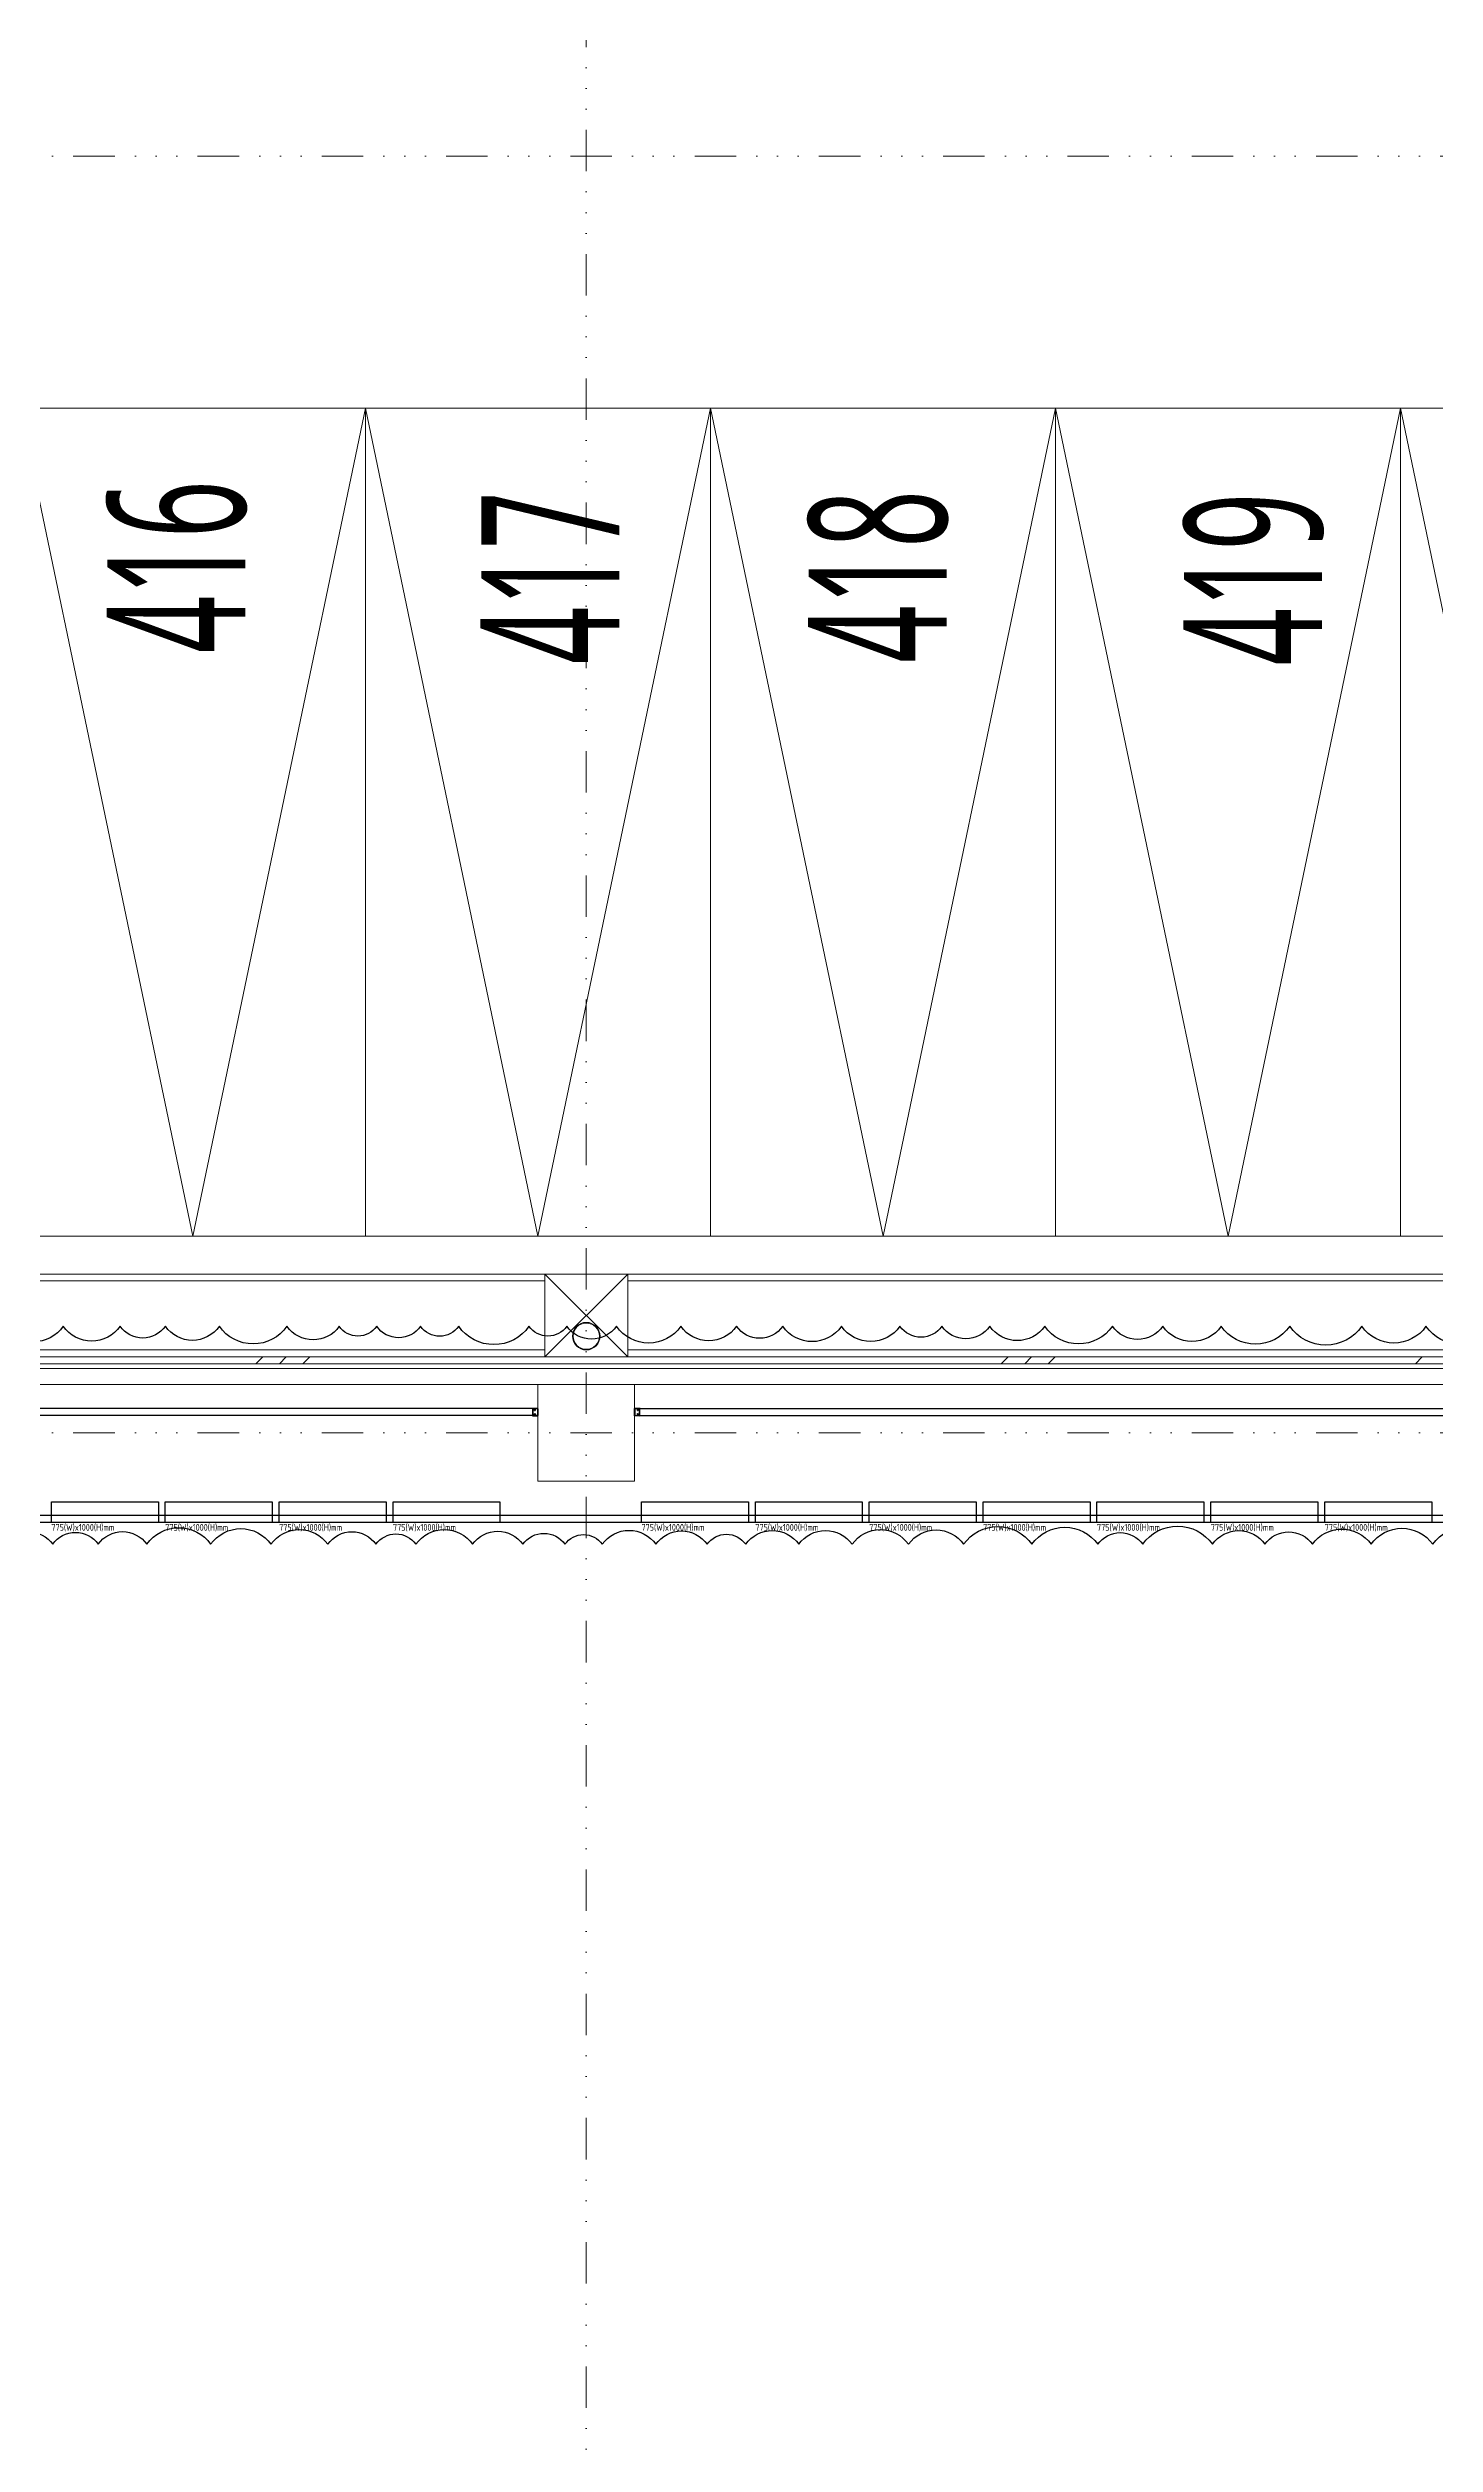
# Model space of a CAD drawing. Header units: millimetres. Extents: x -32710 to 654186, y -254124 to 420220.
# Drawn here: x 252100 to 262149, y 82673 to 100034 of the extents above; entities that cross this region are included whole.
import ezdxf
from ezdxf.enums import TextEntityAlignment as Align

# ---------------------------------------------------------------- set-up
doc = ezdxf.new("R2010")
doc.units = ezdxf.units.MM
doc.header["$LTSCALE"] = 1000
doc.linetypes.add('H12PL1$0$JJP_三點線', pattern=[0.9, 0.3, -0.15, 0, -0.15, 0, -0.15, 0, -0.15])
for name, color, linetype in [('H12PL1$0$A-OBJE-MEP', 252, 'Continuous'), ('H12PL1$0$A-WALL-EX', 252, 'Continuous'), ('H12PL1$0$S-COL', 252, 'Continuous'), ('H12PL1$0$S-GRID', 252, 'Continuous'), ('H12PL1$0$全區配置圖_匯入NEWCUB用_13_0', 252, 'Continuous'), ('H12PL1$0$全區配置圖_匯入NEWCUB用_13_DRAN', 252, 'Continuous'), ('H12PL1$0$全區配置圖_匯入NEWCUB用_13_HATCH', 252, 'Continuous'), ('H12PL1$0$全區配置圖_匯入NEWCUB用_13_KABE1', 252, 'Continuous'), ('H12PL1$0$全區配置圖_匯入NEWCUB用_13_PKG', 252, 'Continuous'), ('H12PL1$0$全區配置圖_匯入NEWCUB用_13_RCHACHI', 252, 'Continuous'), ('H12PL1$0$全區配置圖_匯入NEWCUB用_13_SUGATA3', 252, 'Continuous'), ('MD-20250424-增加TRAY與FS主管位置調整', 7, 'Continuous'), ('XFDP10-Re$0$A-Partition-Col (50K)', 1, 'Continuous'), ('XFDP10-Re$0$A-S-C1-800x1000-v (50K)', 212, 'Continuous'), ('XFDP10-Re$0$A-W-P1S (50K)', 2, 'Continuous'), ('XFDP10-Re$0$A-W-R1 (Rockwool) (50K)', 2, 'Continuous')]:
    doc.layers.add(name, color=color, linetype=linetype)
doc.layers.add('XFDP10-Re$0$MD-250503-01_配合現況增設全高牆', color=7, linetype='Continuous', plot=False)
doc.styles.add('H12PL1$0$Standard', font='Microsoft JhengHei.ttf', dxfattribs={"width": 0.8})
doc.styles.add('XFDP10-Re$0$AA-TXT', font='isocp.shx', dxfattribs={"width": 0.8, "bigfont": 'china.shx'})

# ---------------------------------------------------------------- blocks, each defined once
blk = doc.blocks.new('*U3109')
blk.add_lwpolyline([(0, 0), (0, 0.2583), (0.05, 0.2583), (0.05, 0)], close=True)
at = {"color": 1, "style": 'XFDP10-Re$0$AA-TXT', "width": 0.8}
blk.add_attdef('高度', text='', height=0.1, rotation=90, dxfattribs=at).set_placement((0.1157, 0.07), align=Align.MIDDLE_LEFT)
blk = doc.blocks.new('XFDP10-Re$0$TP1-50-Partition_Col-side')
blk.add_lwpolyline([(-2.5, -4), (-2.5, -3.9), (-2.6, -3.9), (-2.5, -3), (-2.5, -0.3), (-2.4, -0.2), (-0.7, -0.2), (-0.5, -0.2), (-0.1, -0.2), (0, -0.2), (0, -0.2), (0.5, -0.2), (0.6, -0.2), (2.4, -0.2), (2.5, -0.3), (2.5, -3), (2.6, -3.9), (2.5, -3.9), (2.5, -4), (2.7, -4), (2.7, 0), (-2.7, 0), (-2.7, -4)], close=True)
for points in [[(-1.6, -2.1), (-2.3, -2.1, 0.414213), (-2.4, -2.2), (-2.4, -3.6), (-2.5, -3.6), (-2.5, -2.2, -0.414213), (-2.3, -2), (-1.6, -2), (-1.6, -2.1)], [(1.6, -2.1), (2.3, -2.1, -0.414213), (2.4, -2.2), (2.4, -3.6), (2.5, -3.6), (2.5, -2.2, 0.414213), (2.3, -2), (1.6, -2), (1.6, -2.1)]]:
    blk.add_lwpolyline(points, format="xyb")
blk.add_lwpolyline([(2.2, -3.6), (-2.2, -3.6, -0.414214), (-2.3, -3.5), (-2.3, -2.6, -0.414214), (-2.2, -2.5), (-1.3, -2.5, 0.414214), (-1.1, -2.3), (-1.1, -2.2, 0.414214), (-1.3, -2.1), (-1.9, -2.1), (-1.9, -2.1), (-1.3, -2.1, -0.414214), (-1.2, -2.2), (-1.2, -2.3, -0.414214), (-1.3, -2.4), (-2.2, -2.4, 0.414214), (-2.4, -2.6), (-2.4, -3.5, 0.414214), (-2.2, -3.6), (2.2, -3.6, 0.414214), (2.4, -3.5), (2.4, -2.6, 0.414214), (2.2, -2.4), (1.3, -2.4, -0.414214), (1.2, -2.3), (1.2, -2.2, -0.414214), (1.3, -2.1), (1.9, -2.1), (1.9, -2.1), (1.3, -2.1, 0.414214), (1.1, -2.2), (1.1, -2.3, 0.414214), (1.3, -2.5), (2.2, -2.5, -0.414214), (2.3, -2.6), (2.3, -3.5, -0.414214)], format="xyb", close=True)
blk = doc.blocks.new('XFDP10-Re')
at = {"layer": 'XFDP10-Re$0$A-W-P1S (50K)'}
for p, q in [((238875.45, 89350, 0), (212975, 89350, 0)), ((238875.45, 89400, 0), (213025, 89400, 0))]:
    blk.add_line(p, q, dxfattribs=at)
at = {"layer": 'XFDP10-Re$0$A-W-R1 (Rockwool) (50K)'}
for p, q in [((226450, 90175, 0), (218750, 90175)), ((226450, 90125), (218750, 90125, 0)), ((227150, 90175, 0), (234850, 90175)), ((227150, 90125), (234850, 90125, 0))]:
    blk.add_line(p, q, dxfattribs=at)
at = {"layer": 'XFDP10-Re$0$MD-250503-01_配合現況增設全高牆'}
for points in [[(222590.71, 89192.02, -0.52056705), (222934.35, 89192.02, -0.52056705), (223264.06, 89192.02, -0.52056705), (223616.28, 89192.02, -0.52056705), (224078.92, 89192.02, -0.52056705), (224516.01, 89192.02, -0.52056705), (224927.72, 89192.02, -0.52056705), (225276.71, 89192.02, -0.52056705), (225565.19, 89192.02, -0.52056705), (225976.84, 89192.02, -0.52056705), (226340.31, 89192.02, -0.52056705), (226645.66, 89192.02, -0.52056705), (226916.01, 89192.02, -0.52056705), (227304.71, 89192.02, -0.52056705), (227675.74, 89192.02, -0.52056705), (227955.31, 89192.02, -0.52056705), (228339.92, 89192.02, -0.52056705), (228725.61, 89192.02, -0.52056705), (229134.85, 89192.02, -0.52056705), (229533.59, 89192.02, -0.52056705), (230028.51, 89192.02, -0.52056705), (230505.35, 89192.02, -0.52056705), (230831.74, 89192.02, -0.52056705), (231336.89, 89192.02, -0.52056705), (231716.64, 89192.02, -0.52056705), (232060.63, 89192.02, -0.52056705), (232485.68, 89192.02, -0.52056705), (232932.6, 89192.02, -0.52056705), (233426.43, 89192.02, -0.52056705)], [(233379.48, 90771.52, -0.52056705), (232883.48, 90771.52, -0.52056705), (232418.25, 90771.52, -0.52056705), (231896.41, 90771.52, -0.52056705), (231399.43, 90771.52, -0.52056705), (230976.39, 90771.52, -0.52056705), (230611.64, 90771.52, -0.52056705), (230121.5, 90771.52, -0.52056705), (229723.24, 90771.52, -0.52056705), (229376.27, 90771.52, -0.52056705), (229072.37, 90771.52, -0.52056705), (228648.56, 90771.52, -0.52056705), (228222.88, 90771.52, -0.52056705), (227888.77, 90771.52, -0.52056705), (227485.23, 90771.52, -0.52056705), (227018.08, 90771.52, -0.52056705), (226659.1, 90771.52, -0.52056705), (226385.14, 90771.52, -0.52056705), (225876.24, 90771.52, -0.52056705), (225599.41, 90771.52, -0.52056705), (225281.62, 90771.52, -0.52056705), (225009.71, 90771.52, -0.52056705), (224631.79, 90771.52, -0.52056705), (224141.77, 90771.52, -0.52056705), (223750.89, 90771.52, -0.52056705), (223423.03, 90771.52, -0.52056705), (223010.99, 90771.52, -0.52056705), (222578.7, 90771.52, -0.52056705)]]:
    blk.add_lwpolyline(points, format="xyb", dxfattribs=at)
at = {"layer": 'XFDP10-Re$0$A-Partition-Col (50K)', "yscale": 10, "zscale": 10}
for p, xscale, rotation in [((226450, 90150, 0), 10, 270), ((227150, 90150, 0), -10, 90)]:
    blk.add_blockref('XFDP10-Re$0$TP1-50-Partition_Col-side', p, dxfattribs=dict(at, xscale=xscale, rotation=rotation))
at = {"layer": 'XFDP10-Re$0$A-S-C1-800x1000-v (50K)'}
ref = blk.add_blockref('*U3109', (222925, 89500), dxfattribs=dict(at, xscale=3000, yscale=3000, zscale=3000, rotation=270))
ref.add_attrib('高度', '775(W)x1000(H)mm', dxfattribs={"layer": '0', "color": 1, "height": 50, "style": 'XFDP10-Re$0$AA-TXT', "width": 0.8}).set_placement((222925, 89314.8), align=Align.MIDDLE_LEFT)
ref = blk.add_blockref('*U3109', (223750, 89500), dxfattribs=dict(at, xscale=3000, yscale=3000, zscale=3000, rotation=270))
ref.add_attrib('高度', '775(W)x1000(H)mm', dxfattribs={"layer": '0', "color": 1, "height": 50, "style": 'XFDP10-Re$0$AA-TXT', "width": 0.8}).set_placement((223750, 89314.8), align=Align.MIDDLE_LEFT)
ref = blk.add_blockref('*U3109', (224575, 89500), dxfattribs=dict(at, xscale=3000, yscale=3000, zscale=3000, rotation=270))
ref.add_attrib('高度', '775(W)x1000(H)mm', dxfattribs={"layer": '0', "color": 1, "height": 50, "style": 'XFDP10-Re$0$AA-TXT', "width": 0.8}).set_placement((224575, 89314.8), align=Align.MIDDLE_LEFT)
ref = blk.add_blockref('*U3109', (225400, 89500), dxfattribs=dict(at, xscale=3000, yscale=3000, zscale=3000, rotation=270))
ref.add_attrib('高度', '775(W)x1000(H)mm', dxfattribs={"layer": '0', "color": 1, "height": 50, "style": 'XFDP10-Re$0$AA-TXT', "width": 0.8}).set_placement((225400, 89314.8), align=Align.MIDDLE_LEFT)
ref = blk.add_blockref('*U3109', (227200, 89500), dxfattribs=dict(at, xscale=3000, yscale=3000, zscale=3000, rotation=270))
ref.add_attrib('高度', '775(W)x1000(H)mm', dxfattribs={"layer": '0', "color": 1, "height": 50, "style": 'XFDP10-Re$0$AA-TXT', "width": 0.8}).set_placement((227200, 89314.8), align=Align.MIDDLE_LEFT)
ref = blk.add_blockref('*U3109', (228025, 89500), dxfattribs=dict(at, xscale=3000, yscale=3000, zscale=3000, rotation=270))
ref.add_attrib('高度', '775(W)x1000(H)mm', dxfattribs={"layer": '0', "color": 1, "height": 50, "style": 'XFDP10-Re$0$AA-TXT', "width": 0.8}).set_placement((228025, 89314.8), align=Align.MIDDLE_LEFT)
ref = blk.add_blockref('*U3109', (228850, 89500), dxfattribs=dict(at, xscale=3000, yscale=3000, zscale=3000, rotation=270))
ref.add_attrib('高度', '775(W)x1000(H)mm', dxfattribs={"layer": '0', "color": 1, "height": 50, "style": 'XFDP10-Re$0$AA-TXT', "width": 0.8}).set_placement((228850, 89314.8), align=Align.MIDDLE_LEFT)
ref = blk.add_blockref('*U3109', (229675, 89500), dxfattribs=dict(at, xscale=3000, yscale=3000, zscale=3000, rotation=270))
ref.add_attrib('高度', '775(W)x1000(H)mm', dxfattribs={"layer": '0', "color": 1, "height": 50, "style": 'XFDP10-Re$0$AA-TXT', "width": 0.8}).set_placement((229675, 89314.8), align=Align.MIDDLE_LEFT)
ref = blk.add_blockref('*U3109', (230500, 89500), dxfattribs=dict(at, xscale=3000, yscale=3000, zscale=3000, rotation=270))
ref.add_attrib('高度', '775(W)x1000(H)mm', dxfattribs={"layer": '0', "color": 1, "height": 50, "style": 'XFDP10-Re$0$AA-TXT', "width": 0.8}).set_placement((230500, 89314.8), align=Align.MIDDLE_LEFT)
ref = blk.add_blockref('*U3109', (231325, 89500), dxfattribs=dict(at, xscale=3000, yscale=3000, zscale=3000, rotation=270))
ref.add_attrib('高度', '775(W)x1000(H)mm', dxfattribs={"layer": '0', "color": 1, "height": 50, "style": 'XFDP10-Re$0$AA-TXT', "width": 0.8}).set_placement((231325, 89314.8), align=Align.MIDDLE_LEFT)
ref = blk.add_blockref('*U3109', (232150, 89500), dxfattribs=dict(at, xscale=3000, yscale=3000, zscale=3000, rotation=270))
ref.add_attrib('高度', '775(W)x1000(H)mm', dxfattribs={"layer": '0', "color": 1, "height": 50, "style": 'XFDP10-Re$0$AA-TXT', "width": 0.8}).set_placement((232150, 89314.8), align=Align.MIDDLE_LEFT)
blk = doc.blocks.new('H12PL1')
at = {"layer": 'H12PL1$0$A-OBJE-MEP', "lineweight": 0, "flags": 128}
blk.add_lwpolyline([(226895, 90700, 1), (226705, 90700, 1)], format="xyb", close=True, dxfattribs=at)
at = {"layer": 'H12PL1$0$A-OBJE-MEP', "lineweight": 0}
blk.add_circle((226800, 90700), 100, dxfattribs=at)
at = {"layer": 'H12PL1$0$A-WALL-EX', "lineweight": 0}
blk.add_line((151700, 90465), (243600, 90465), dxfattribs=at)
at = {"layer": 'H12PL1$0$A-WALL-EX', "lineweight": 0, "flags": 128}
for points in [[(151700, 90500), (243600, 90500)], [(151700, 90500), (243600, 90500)], [(151700, 90500), (243600, 90500)], [(151700, 90500), (243600, 90500)], [(151700, 90500), (243600, 90500)], [(151700, 90500), (243600, 90500)], [(151700, 90500), (243600, 90500)], [(243600, 90500), (151700, 90500)], [(151550, 90350), (243635, 90350)]]:
    blk.add_lwpolyline(points, dxfattribs=at)
at = {"layer": 'H12PL1$0$S-COL', "lineweight": 0, "flags": 128}
blk.add_lwpolyline([(226450, 90350), (226450, 89650), (227150, 89650), (227150, 90350)], dxfattribs=at)
at = {"layer": 'H12PL1$0$S-GRID', "linetype": 'H12PL1$0$JJP_三點線', "lineweight": 0}
for p, q in [((226800, 128250), (226800, -28000)), ((-29000, 99250), (289600, 99250)), ((-29000, 90000), (289600, 90000))]:
    blk.add_line(p, q, dxfattribs=at)
at = {"layer": 'H12PL1$0$全區配置圖_匯入NEWCUB用_13_DRAN', "lineweight": 0}
blk.add_circle((226800, 90700), 100, dxfattribs=at)
at = {"layer": 'H12PL1$0$全區配置圖_匯入NEWCUB用_13_HATCH', "lineweight": 0, "flags": 128}
blk.add_lwpolyline([(194200, 97425), (194200, 91425), (219200, 91425), (219200, 97425), (220200, 97425), (220200, 91425), (242700, 91425), (242700, 97425), (243550, 97425), (243550, 91750), (243550, 90550), (194200, 90550)], dxfattribs=at)
blk.add_lwpolyline([(220200, 91425), (242700, 91425), (242700, 97425), (220200, 97425)], close=True, dxfattribs=at)
at = {"layer": 'H12PL1$0$全區配置圖_匯入NEWCUB用_13_KABE1', "lineweight": 0}
blk.add_line((243550, 90550), (185350, 90550), dxfattribs=at)
at = {"layer": 'H12PL1$0$全區配置圖_匯入NEWCUB用_13_PKG', "lineweight": 0, "flags": 128}
for points in [[(222700, 97425), (223950, 91425), (225200, 97425)], [(225200, 97425), (226450, 91425), (227700, 97425)], [(227700, 97425), (228950, 91425), (230200, 97425)], [(230200, 97425), (231450, 91425), (232700, 97425)], [(232700, 97425), (233950, 91425), (235200, 97425)]]:
    blk.add_lwpolyline(points, dxfattribs=at)
for points in [[(222700, 97425), (222700, 91425), (225200, 91425), (225200, 97425)], [(225200, 97425), (225200, 91425), (227700, 91425), (227700, 97425)], [(227700, 97425), (227700, 91425), (230200, 91425), (230200, 97425)], [(230200, 97425), (230200, 91425), (232700, 91425), (232700, 97425)], [(232700, 97425), (232700, 91425), (235200, 91425), (235200, 97425)]]:
    blk.add_lwpolyline(points, close=True, dxfattribs=at)
at = {"layer": 'H12PL1$0$全區配置圖_匯入NEWCUB用_13_RCHACHI', "lineweight": 0}
for p, q in [((224456.9, 90550), (224406.9, 90500)), ((224626.6, 90550), (224576.6, 90500)), ((224796.3, 90550), (224746.3, 90500)), ((229856.9, 90550), (229806.9, 90500)), ((230026.6, 90550), (229976.6, 90500)), ((230196.3, 90550), (230146.3, 90500)), ((232856.9, 90550), (232806.9, 90500))]:
    blk.add_line(p, q, dxfattribs=at)
at = {"layer": 'H12PL1$0$全區配置圖_匯入NEWCUB用_13_SUGATA3', "lineweight": 0}
for p, q in [((155280, 91150), (243550, 91150)), ((226500, 91150), (227100, 90550)), ((226500, 90550), (227100, 91150)), ((218700, 91100), (226500, 91100)), ((227100, 91100), (234900, 91100)), ((218700, 90600), (226500, 90600)), ((227100, 90600), (234900, 90600))]:
    blk.add_line(p, q, dxfattribs=at)
at = {"layer": 'H12PL1$0$全區配置圖_匯入NEWCUB用_13_SUGATA3', "lineweight": 0, "flags": 128}
blk.add_lwpolyline([(226500, 90550), (227100, 90550), (227100, 91150), (226500, 91150)], close=True, dxfattribs=at)
blk.add_blockref('XFDP10-Re', (0, 0))
at = {"layer": 'H12PL1$0$全區配置圖_匯入NEWCUB用_13_0', "linetype": 'Continuous', "lineweight": 0, "char_height": 1000, "attachment_point": 7, "rotation": 90, "style": 'H12PL1$0$Standard'}
for s, insert in [('\\A1;{\\W0.56;416}', (224345.3, 95649)), ('\\A1;{\\W0.56;417}', (227038.8, 95569)), ('\\A1;{\\W0.56;418}', (229425.3, 95579)), ('\\A1;{\\W0.56;419}', (232145.3, 95559))]:
    blk.add_mtext(s, dxfattribs=dict(at, insert=insert))

msp = doc.modelspace()

# ---------------------------------------------------------------- block references
at = {"layer": 'MD-20250424-增加TRAY與FS主管位置調整', "color": 8}
msp.add_blockref('H12PL1', (29200, 0), dxfattribs=at)

doc.saveas('drawing.dxf')
